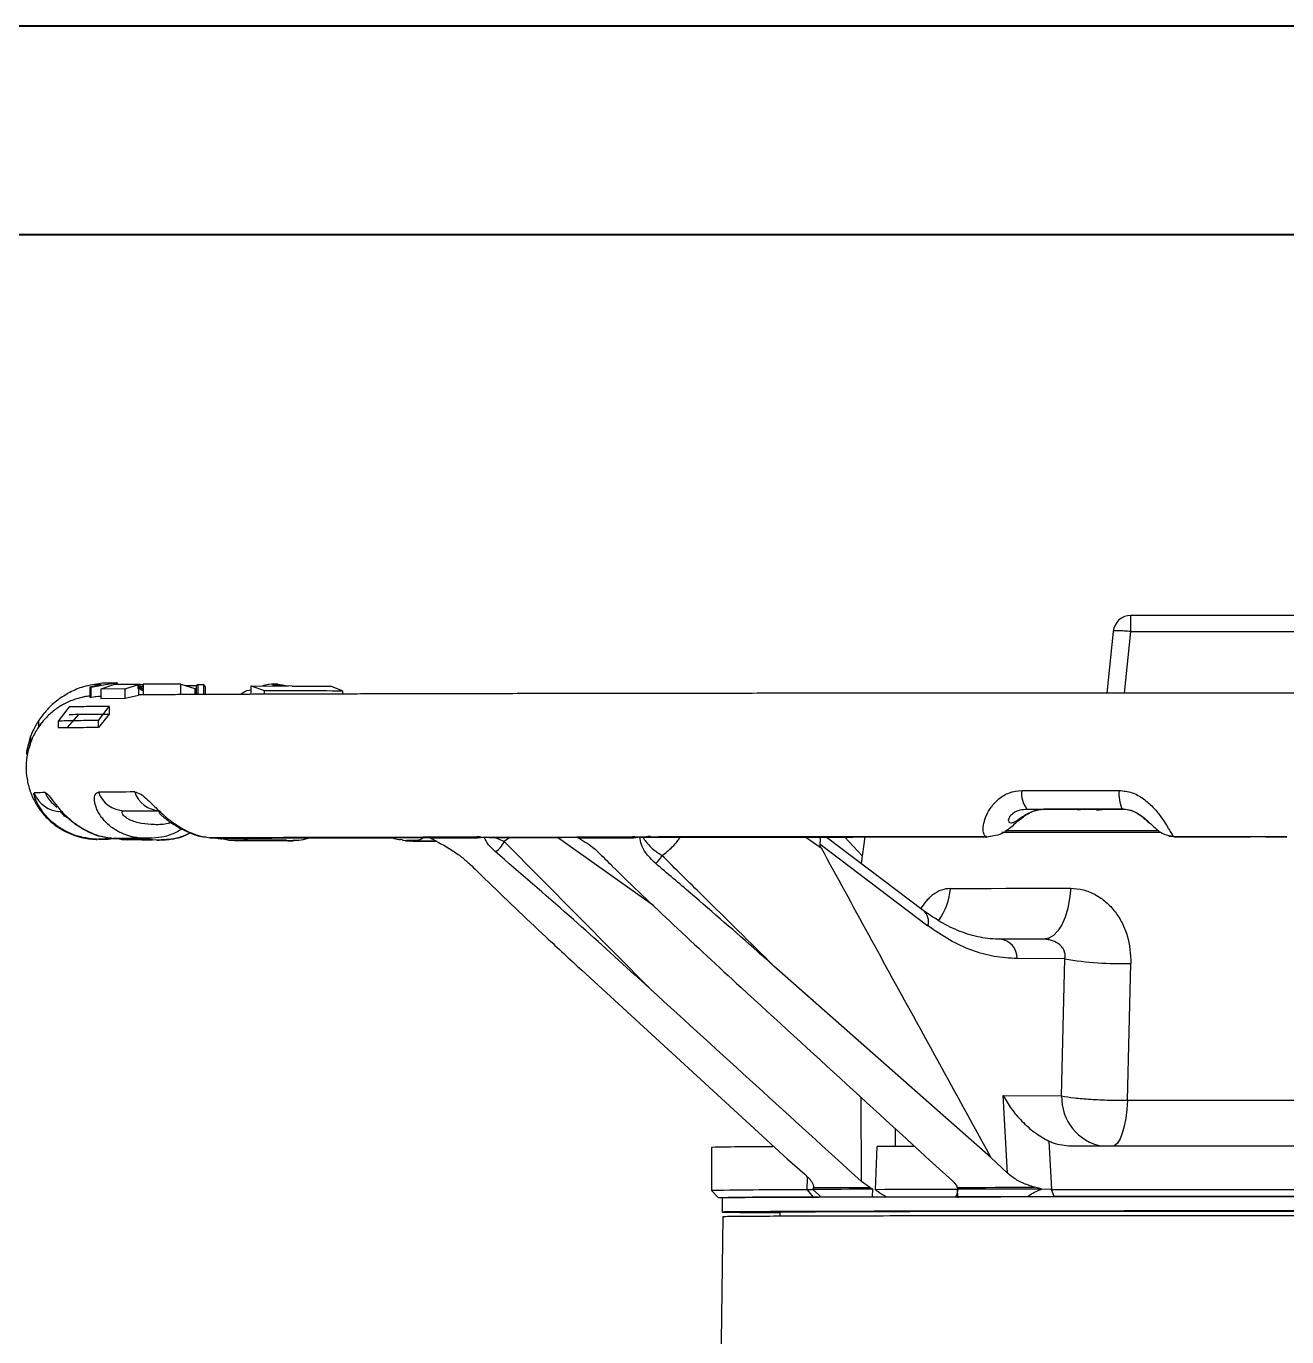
# Model space of a CAD drawing. Header units: millimetres. Extents: x 1852 to 4288, y 681 to 2404.
# Drawn here: x 3582.6 to 3758, y 2221.8 to 2404.1 of the extents above; entities that cross this region are included whole.
import ezdxf

# ---------------------------------------------------------------- set-up
doc = ezdxf.new("R2010")
doc.units = ezdxf.units.MM
doc.layers.add('AM_BOR', color=7, linetype='Continuous', lineweight=50)
doc.layers.add('粗实线', color=7, linetype='Continuous', lineweight=40)

# ---------------------------------------------------------------- blocks, each defined once
blk = doc.blocks.new('rA3')
at = {"layer": '粗实线'}
for p, q in [((753.384, 421.26), (333.384, 421.26)), ((748.384, 416.26), (358.384, 416.26))]:
    blk.add_line(p, q, dxfattribs=at)

msp = doc.modelspace()

# ---------------------------------------------------------------- linework, layer by layer
at = {"color": 7, "linetype": 'Continuous', "lineweight": 25}
for p, q in [((3736.309, 2319.918), (3736.309, 2322.174)), ((3769.284, 2322.174), (3736.309, 2322.174)), ((3733.822, 2319.932), (3732.93, 2311.356)), ((3735.418, 2311.356), (3736.309, 2319.918)), ((3736.309, 2319.918), (3769.284, 2319.918)), ((3593.04, 2312.533), (3591.449, 2312.167)), ((3591.626, 2312.17), (3591.449, 2312.167)), ((3591.449, 2312.167), (3591.449, 2310.762)), ((3591.626, 2312.17), (3594.129, 2312.664)), ((3591.626, 2310.764), (3591.626, 2312.17)), ((3593.23, 2312.73), (3591.838, 2312.506)), ((3593.04, 2312.533), (3591.838, 2312.506)), ((3594.863, 2312.541), (3593.001, 2311.926)), ((3594.391, 2312.755), (3593.23, 2312.73)), ((3594.129, 2312.664), (3595.316, 2312.807)), ((3594.414, 2312.757), (3594.391, 2312.755)), ((3595.14, 2312.804), (3594.414, 2312.757)), ((3598.201, 2312.574), (3594.863, 2312.541)), ((3595.316, 2312.807), (3595.14, 2312.804)), ((3596.356, 2311.962), (3598.201, 2312.574)), ((3598.888, 2312.137), (3598.162, 2312.325)), ((3598.201, 2312.574), (3598.201, 2311.039)), ((3598.744, 2312.525), (3598.221, 2312.569)), ((3598.241, 2312.603), (3598.405, 2312.585)), ((3598.888, 2312.579), (3598.888, 2311.112)), ((3604.128, 2312.616), (3606.06, 2311.982)), ((3604.128, 2311.144), (3604.128, 2312.616)), ((3604.79, 2312.398), (3606.238, 2312.393)), ((3606.521, 2312.559), (3606.238, 2312.393)), ((3606.238, 2312.393), (3606.238, 2311.322)), ((3606.521, 2312.559), (3607.247, 2312.556)), ((3606.521, 2311.156), (3606.521, 2312.559)), ((3607.547, 2312.23), (3607.247, 2312.556)), ((3607.247, 2312.556), (3607.247, 2311.159)), ((3607.547, 2311.161), (3607.547, 2312.23)), ((3613.917, 2312.363), (3615.71, 2311.74)), ((3613.917, 2312.363), (3619.053, 2312.34)), ((3613.917, 2311.187), (3613.917, 2312.363)), ((3619.593, 2312.338), (3616.867, 2312.459)), ((3617.625, 2312.583), (3617.088, 2312.585)), ((3619.593, 2312.338), (3624.922, 2312.317)), ((3626.584, 2311.687), (3624.922, 2312.317)), ((3591.626, 2310.764), (3591.449, 2310.762)), ((3593.001, 2310.926), (3591.626, 2310.764)), ((3592.867, 2310.863), (3592.189, 2310.855)), ((3596.356, 2311.962), (3593.001, 2311.926)), ((3593.001, 2311.926), (3593.001, 2310.582)), ((3596.356, 2310.61), (3593.001, 2310.582)), ((3596.356, 2310.61), (3596.356, 2311.962)), ((3598.201, 2311.039), (3596.356, 2310.61)), ((3598.888, 2311.727), (3598.523, 2311.866)), ((3606.06, 2311.982), (3606.06, 2311.154)), ((3606.06, 2311.418), (3606.449, 2311.209)), ((3606.449, 2311.209), (3606.06, 2311.202)), ((3615.71, 2311.74), (3615.71, 2311.194)), ((3626.584, 2311.687), (3626.584, 2311.227)), ((3588.569, 2309.436), (3587.022, 2307.461)), ((3588.311, 2306.541), (3589.967, 2308.41)), ((3592.638, 2307.561), (3594.136, 2309.516)), ((3594.136, 2308.443), (3592.638, 2306.562)), ((3594.136, 2309.516), (3594.136, 2308.443)), ((3584.357, 2306.664), (3584.357, 2307.57)), ((3587.022, 2307.461), (3587.022, 2306.516)), ((3592.638, 2306.562), (3592.638, 2307.561)), ((3583.21, 2305.376), (3582.615, 2303.229)), ((3583.222, 2305.398), (3583.21, 2305.376)), ((3583.21, 2304.482), (3583.21, 2305.376)), ((3583.222, 2304.506), (3583.222, 2305.398)), ((3582.615, 2303.229), (3582.615, 2302.878)), ((3583.21, 2304.482), (3582.993, 2303.701)), ((3583.222, 2304.506), (3583.21, 2304.482)), ((3582.765, 2302.878), (3582.615, 2302.878)), ((3596.203, 2294.997), (3601.113, 2295.024)), ((3596.203, 2294.997), (3601.233, 2294.994)), ((3721.814, 2295.229), (3735.06, 2295.233)), ((3721.814, 2295.229), (3724.193, 2295.205)), ((3729.258, 2295.051), (3728.019, 2295.202)), ((3731.531, 2295.052), (3732.771, 2295.203)), ((3591.616, 2291.066), (3591.529, 2291.07)), ((3591.536, 2291.078), (3591.571, 2291.087)), ((3591.551, 2291.082), (3591.608, 2291.05)), ((3591.571, 2291.087), (3591.617, 2291.113)), ((3591.661, 2291.078), (3591.617, 2291.113)), ((3591.661, 2291.078), (3591.617, 2291.066)), ((3591.928, 2291.045), (3591.901, 2291.077)), ((3592.608, 2291.07), (3594.521, 2291.14)), ((3593.849, 2291.159), (3594.33, 2291.264)), ((3595.746, 2290.998), (3595.045, 2291.142)), ((3595.834, 2290.989), (3595.67, 2291.023)), ((3595.746, 2290.998), (3595.67, 2291.023)), ((3595.791, 2290.998), (3595.746, 2290.998)), ((3596.363, 2291.009), (3595.834, 2290.989)), ((3596.359, 2290.99), (3596.738, 2290.938)), ((3598.507, 2291.091), (3596.363, 2291.009)), ((3598.413, 2291.173), (3598.59, 2291.202)), ((3600.097, 2291.23), (3598.507, 2291.163)), ((3598.508, 2291.163), (3598.59, 2291.202)), ((3599.487, 2291.116), (3599.839, 2291.181)), ((3600.184, 2290.956), (3601.386, 2291.004)), ((3600.785, 2290.908), (3601.081, 2290.906)), ((3607.936, 2291.252), (3608.132, 2291.223)), ((3608.234, 2291.212), (3608.152, 2291.223)), ((3608.233, 2291.212), (3608.452, 2291.223)), ((3610.407, 2290.966), (3609.831, 2291.092)), ((3610.247, 2291.036), (3610.584, 2290.99)), ((3610.742, 2290.902), (3610.456, 2290.939)), ((3610.655, 2290.912), (3610.456, 2290.939)), ((3610.584, 2290.99), (3610.642, 2290.983)), ((3610.642, 2290.983), (3611.592, 2290.854)), ((3618.873, 2290.871), (3619.672, 2290.912)), ((3619.616, 2290.826), (3620.428, 2290.95)), ((3619.672, 2290.912), (3619.856, 2290.921)), ((3621.513, 2291.115), (3622.166, 2291.215)), ((3635.052, 2290.889), (3634.659, 2290.988)), ((3635.356, 2290.824), (3634.944, 2290.866)), ((3635.047, 2290.856), (3634.944, 2290.866)), ((3635.518, 2290.834), (3635.356, 2290.824)), ((3635.356, 2290.824), (3639.527, 2290.814)), ((3635.935, 2290.833), (3635.518, 2290.834)), ((3635.641, 2290.842), (3636.043, 2290.781)), ((3638.923, 2291.346), (3645.386, 2291.359)), ((3638.923, 2291.346), (3639.179, 2291.209)), ((3639.179, 2291.209), (3645.421, 2291.216)), ((3645.675, 2291.358), (3645.272, 2291.357)), ((3645.386, 2291.359), (3645.421, 2291.216)), ((3645.421, 2291.216), (3646.164, 2291.319)), ((3649.104, 2290.697), (3647.638, 2291.31)), ((3649.886, 2291.279), (3649.104, 2290.697)), ((3669.496, 2270.136), (3649.104, 2290.697)), ((3669.915, 2281.757), (3656.529, 2291.29)), ((3659.193, 2291.325), (3659.276, 2291.319)), ((3659.562, 2291.383), (3666.947, 2291.394)), ((3659.562, 2291.383), (3659.844, 2291.227)), ((3659.844, 2291.227), (3666.94, 2291.231)), ((3666.947, 2291.394), (3666.94, 2291.231)), ((3667.964, 2291.336), (3668.36, 2291.311)), ((3668.874, 2291.416), (3669.392, 2291.521)), ((3691.047, 2291.332), (3693.184, 2289.848)), ((3693.046, 2290.318), (3708.057, 2278.988)), ((3707.401, 2281.133), (3693.886, 2291.334)), ((3698.914, 2288.711), (3696.494, 2291.337)), ((3699.283, 2291.339), (3698.765, 2287.652)), ((3716.143, 2291.382), (3716.823, 2291.436)), ((3716.179, 2291.369), (3716.823, 2291.436)), ((3716.252, 2291.391), (3716.179, 2291.369)), ((3741.582, 2291.444), (3741.952, 2291.413)), ((3742.3, 2291.373), (3741.582, 2291.444)), ((3741.893, 2291.501), (3742.037, 2291.458)), ((3724.2, 2277.116), (3718.086, 2277.135)), ((3724.804, 2277.097), (3724.798, 2277.063)), ((3724.826, 2277.232), (3724.81, 2277.133)), ((3727.098, 2274.401), (3720.453, 2274.422)), ((3726.661, 2255.328), (3727.098, 2274.401)), ((3735.827, 2254.731), (3736.306, 2273.745)), ((3659.888, 2272.798), (3688.467, 2246.541)), ((3716.82, 2246.754), (3686.639, 2273.373)), ((3698.811, 2243.423), (3698.78, 2255.084)), ((3718.528, 2255.353), (3726.661, 2255.328)), ((3719.149, 2244.565), (3718.528, 2255.353)), ((3703.556, 2248.272), (3703.547, 2250.724)), ((3700.747, 2242.27), (3700.985, 2248.27)), ((3724.887, 2249.014), (3725.25, 2242.304)), ((3677.931, 2248.155), (3677.931, 2242.155)), ((3688.467, 2246.541), (3690.91, 2244.431)), ((3719.149, 2244.565), (3716.82, 2246.754)), ((3691.248, 2242.246), (3691.306, 2243.988)), ((3699.987, 2242.571), (3698.811, 2243.423)), ((3677.931, 2242.155), (3678.931, 2241.155)), ((3679.431, 2241.155), (3679.431, 2239.155)), ((3691.248, 2242.246), (3692.071, 2241.245)), ((3692.028, 2242.353), (3692.025, 2242.274)), ((3692.14, 2242.552), (3692.028, 2242.353)), ((3692.071, 2241.245), (3692.926, 2241.249)), ((3693.089, 2241.252), (3693.127, 2241.253)), ((3699.987, 2242.571), (3700.35, 2242.374)), ((3700.35, 2242.374), (3700.312, 2241.27)), ((3712.131, 2242.591), (3712.186, 2242.393)), ((3712.231, 2241.29), (3712.186, 2242.393)), ((3712.247, 2241.138), (3712.241, 2241.277)), ((3723.833, 2242.406), (3722.902, 2242.603)), ((3723.838, 2242.321), (3723.833, 2242.406)), ((3725.25, 2242.304), (3723.838, 2242.321)), ((3725.619, 2241.302), (3725.25, 2242.304)), ((3687.431, 2239.167), (3687.431, 2238.566)), ((3679.531, 2238.496), (3679.009, 2198.66))]:
    msp.add_line(p, q, dxfattribs=at)
at = {"color": 7, "linetype": 'Continuous', "lineweight": 25, "flags": 128}
for points in [[(3721.113, 2297.813), (3722.796, 2297.813), (3724.483, 2297.814), (3726.172, 2297.815), (3727.865, 2297.815), (3729.559, 2297.816), (3731.256, 2297.816), (3732.956, 2297.817), (3734.657, 2297.817)], [(3732.771, 2295.203), (3732.176, 2295.203), (3731.581, 2295.203), (3730.987, 2295.203), (3730.393, 2295.203), (3729.799, 2295.203), (3729.205, 2295.202), (3728.612, 2295.202), (3728.019, 2295.202)], [(3740.482, 2291.975), (3739.663, 2291.975), (3735.476, 2291.972), (3731.406, 2291.969), (3727.479, 2291.965), (3723.721, 2291.96), (3720.157, 2291.955), (3718.329, 2291.952)], [(3711.196, 2284.182), (3712.983, 2284.186), (3714.867, 2284.19), (3716.842, 2284.194), (3718.906, 2284.198), (3721.051, 2284.201), (3723.274, 2284.205), (3725.568, 2284.208), (3727.929, 2284.21)], [(3727.929, 2284.21), (3727.775, 2282.774), (3727.508, 2281.42), (3727.134, 2280.193), (3726.666, 2279.131), (3726.119, 2278.269), (3725.511, 2277.633), (3724.86, 2277.245), (3724.188, 2277.116)], [(3735.827, 2254.731), (3735.738, 2253.427), (3735.584, 2252.198), (3735.368, 2251.084), (3735.098, 2250.12), (3734.782, 2249.337), (3734.431, 2248.76), (3734.055, 2248.407), (3733.829, 2248.31)], [(3735.827, 2254.731), (3740.314, 2254.734), (3744.879, 2254.735), (3749.494, 2254.736), (3754.13, 2254.736), (3758.759, 2254.736), (3763.352, 2254.734), (3767.88, 2254.732), (3772.315, 2254.729), (3776.63, 2254.726), (3780.797, 2254.721), (3784.791, 2254.716), (3788.587, 2254.71), (3792.161, 2254.704), (3795.491, 2254.697), (3798.557, 2254.69), (3801.338, 2254.682), (3803.819, 2254.673)], [(3706.129, 2248.28), (3704.893, 2248.278), (3703.563, 2248.275), (3702.26, 2248.273), (3700.985, 2248.27)], [(3819.431, 2248.228), (3816.785, 2248.238), (3813.812, 2248.248), (3810.529, 2248.257), (3806.951, 2248.265), (3803.098, 2248.273), (3798.988, 2248.281), (3794.643, 2248.288), (3790.085, 2248.294), (3785.337, 2248.299), (3780.424, 2248.304), (3775.371, 2248.307), (3770.203, 2248.31), (3764.946, 2248.313), (3759.629, 2248.314), (3754.277, 2248.315), (3748.918, 2248.315), (3743.58, 2248.314), (3738.289, 2248.312), (3733.073, 2248.309), (3727.959, 2248.306)], [(3679.431, 2241.137), (3679.398, 2241.137), (3678.992, 2241.148), (3678.967, 2241.16), (3679.322, 2241.171), (3680.056, 2241.182), (3681.166, 2241.193), (3682.644, 2241.204), (3684.484, 2241.215), (3686.676, 2241.225), (3689.21, 2241.235), (3692.071, 2241.245)], [(3692.028, 2242.353), (3692.979, 2242.356), (3693.956, 2242.359), (3694.96, 2242.361), (3695.988, 2242.364), (3697.042, 2242.366), (3698.121, 2242.369), (3699.223, 2242.371), (3700.35, 2242.374)], [(3692.14, 2242.552), (3693.042, 2242.554), (3693.968, 2242.557), (3694.917, 2242.559), (3695.888, 2242.562), (3696.881, 2242.564), (3697.895, 2242.566), (3698.931, 2242.568), (3699.987, 2242.571)], [(3693.127, 2241.253), (3693.961, 2241.255), (3694.814, 2241.257), (3695.686, 2241.26), (3696.576, 2241.262), (3697.484, 2241.264), (3698.409, 2241.266), (3699.352, 2241.268), (3700.312, 2241.27)], [(3712.195, 2242.289), (3710.67, 2242.287), (3709.17, 2242.285), (3707.696, 2242.283), (3706.249, 2242.28), (3704.829, 2242.278), (3703.439, 2242.275), (3702.078, 2242.273), (3700.747, 2242.27)], [(3702.199, 2241.27), (3703.335, 2241.272), (3704.493, 2241.274), (3705.672, 2241.277), (3706.871, 2241.279), (3708.09, 2241.281), (3709.33, 2241.283), (3710.588, 2241.284), (3711.864, 2241.286)], [(3760.53, 2241.311), (3755.468, 2241.312), (3750.394, 2241.312), (3745.332, 2241.311), (3740.307, 2241.309), (3735.341, 2241.307), (3730.46, 2241.304), (3725.685, 2241.301), (3721.041, 2241.296), (3716.548, 2241.291), (3712.229, 2241.286), (3711.977, 2241.285)], [(3712.131, 2242.591), (3713.425, 2242.593), (3714.736, 2242.594), (3716.061, 2242.596), (3717.402, 2242.598), (3718.757, 2242.599), (3720.126, 2242.601), (3721.508, 2242.602), (3722.902, 2242.603)], [(3712.186, 2242.393), (3713.582, 2242.395), (3714.996, 2242.397), (3716.428, 2242.399), (3717.877, 2242.4), (3719.343, 2242.402), (3720.825, 2242.404), (3722.322, 2242.405), (3723.833, 2242.406)], [(3712.231, 2241.29), (3713.397, 2241.292), (3714.576, 2241.293), (3715.768, 2241.295), (3716.973, 2241.296), (3718.189, 2241.297), (3719.417, 2241.299), (3720.655, 2241.3), (3721.905, 2241.301)], [(3725.25, 2242.304), (3730.308, 2242.308), (3735.482, 2242.311), (3740.745, 2242.313), (3746.07, 2242.314), (3751.431, 2242.315), (3756.799, 2242.315), (3762.148, 2242.314), (3767.449, 2242.312)], [(3725.619, 2241.302), (3730.609, 2241.305), (3735.714, 2241.308), (3740.906, 2241.311), (3746.161, 2241.312), (3751.449, 2241.313), (3756.746, 2241.312), (3762.023, 2241.311), (3767.253, 2241.31)], [(3760.53, 2239.311), (3755.468, 2239.312), (3750.394, 2239.312), (3745.332, 2239.311), (3740.307, 2239.309), (3735.341, 2239.307), (3730.46, 2239.304), (3725.685, 2239.301), (3721.041, 2239.296), (3716.548, 2239.291), (3712.229, 2239.286), (3708.103, 2239.279), (3704.191, 2239.272), (3700.512, 2239.265), (3697.082, 2239.257), (3693.919, 2239.249), (3691.037, 2239.24), (3688.449, 2239.23), (3686.169, 2239.221), (3684.207, 2239.211), (3682.573, 2239.2), (3681.274, 2239.19), (3680.316, 2239.179), (3679.705, 2239.168), (3679.442, 2239.158), (3679.53, 2239.147), (3679.967, 2239.136), (3680.752, 2239.125), (3681.881, 2239.115), (3683.349, 2239.104), (3685.148, 2239.094), (3687.27, 2239.084), (3687.431, 2239.084)], [(3687.431, 2239.143), (3687.225, 2239.15), (3687.225, 2239.16), (3687.575, 2239.17), (3688.275, 2239.18), (3689.319, 2239.19), (3690.703, 2239.2), (3692.418, 2239.21), (3694.457, 2239.219), (3696.807, 2239.228), (3699.457, 2239.237), (3702.392, 2239.245), (3705.597, 2239.252), (3709.055, 2239.259), (3712.746, 2239.266), (3716.652, 2239.272), (3720.752, 2239.277), (3725.023, 2239.282), (3729.443, 2239.286), (3733.988, 2239.289), (3738.635, 2239.292), (3743.358, 2239.294), (3748.132, 2239.295), (3752.931, 2239.295), (3757.73, 2239.295), (3762.504, 2239.294)]]:
    msp.add_lwpolyline(points, dxfattribs=at)
at = {"color": 7, "linetype": 'Continuous', "lineweight": 25}
for centre, radius, start, end in [((3736.309, 2319.674), 2.5, 89.99963, 174.0622), ((3586.578, 2185.059), 112.461, 90.67829, 91.46899), ((3587.427, 2298.897), 3.99, 200.7466, 269.94723), ((3588.981, 2298.912), 3.987, 200.53714, 238.92466), ((3616.324, -1602.778), 3900.426, 90.273673, 90.347423), ((3596.269, 2298.793), 3.796, 198.69099, 269.01094), ((3601.214, 2298.714), 3.692, 197.51104, 268.43264), ((3724.639, 2297.382), 3.552, 173.03617, 217.31461), ((3740.097, 2297.341), 5.461, 174.99942, 202.70803), ((3608.266, 3698.019), 1407.053, 269.518479, 269.594895), ((3646.366, 2291.897), 2.99, 299.82941, 336.32535), ((3668.306, 2289.978), 2.995, 308.67298, 336.20635), ((3701.839, 2285.054), 9.398, 325.32743, 354.67802), ((3706.093, 2279.561), 2.046, 343.7516, 50.24879), ((3717.822, 2274.514), 2.633, 357.9869, 84.42865), ((3734.808, 2317.651), 43.932, 259.89257, 271.95432), ((3733.585, 2255.125), 6.927, 178.32202, 259.40651), ((3685.005, 1926.222), 322.01, 89.73693, 91.25872), ((3689.726, 1491.622), 750.625, 89.883813, 90.900378), ((3691.116, 1508.871), 732.377, 89.853938, 90.914175)]:
    msp.add_arc(centre, radius, start, end, dxfattribs=at)
msp.add_open_spline([(3736.309, 2319.918), (3735.985, 2319.948), (3735.337, 2320.007), (3734.519, 2320.036), (3733.942, 2320.015), (3733.862, 2319.96), (3733.822, 2319.932)], degree=3, dxfattribs=at)
for points, knots in [([(3591.835, 2312.507), (3591.404, 2312.424), (3590.305, 2312.215), (3588.664, 2311.503), (3586.958, 2310.431), (3585.49, 2309.121), (3584.723, 2308.071), (3584.357, 2307.57)], [0, 0, 0, 0, 0.1436466, 0.3657796, 0.5794741, 0.7996194, 1, 1, 1, 1]), ([(3598.072, 2312.389), (3598.227, 2312.374), (3598.549, 2312.343), (3598.772, 2312.233), (3598.888, 2312.176)], [0, 0, 0, 0, 0.4794776, 1, 1, 1, 1]), ([(3598.072, 2312.198), (3598.164, 2312.18), (3598.48, 2312.119), (3598.718, 2312.017), (3598.888, 2311.945)], [0, 0, 0, 0, 0.2892723, 1, 1, 1, 1]), ([(3598.072, 2312.04), (3598.145, 2312.02), (3598.43, 2311.943), (3598.692, 2311.801), (3598.888, 2311.694)], [0, 0, 0, 0, 0.2547132, 1, 1, 1, 1]), ([(3598.888, 2312.448), (3598.886, 2312.448), (3598.667, 2312.514), (3598.433, 2312.494), (3598.201, 2312.475)], [0, 0, 0, 0, 0.0059339, 1, 1, 1, 1]), ([(3598.213, 2312.596), (3598.366, 2312.6), (3598.553, 2312.605), (3598.732, 2312.554), (3598.763, 2312.545)], [0, 0, 0, 0, 0.8253899, 1, 1, 1, 1]), ([(3604.128, 2312.616), (3603.083, 2312.61), (3600.989, 2312.598), (3599.589, 2312.585), (3598.888, 2312.579)], [0, 0, 0, 0, 0.4988559, 1, 1, 1, 1]), ([(3615.476, 2312.356), (3615.631, 2312.413), (3616.781, 2312.831), (3617.999, 2312.568), (3619.053, 2312.34)], [0, 0, 0, 0, 0.1344178, 1, 1, 1, 1]), ([(3591.449, 2310.953), (3591.396, 2310.947), (3591.258, 2310.932), (3590.88, 2310.876), (3590.312, 2310.763), (3589.591, 2310.57), (3588.678, 2310.243), (3587.552, 2309.696), (3586.295, 2308.848), (3585.067, 2307.686), (3584.016, 2306.27), (3583.223, 2304.675), (3582.723, 2302.961), (3582.534, 2301.185), (3582.663, 2299.403), (3583.106, 2297.672), (3583.847, 2296.046), (3584.865, 2294.578), (3586.125, 2293.315), (3587.49, 2292.362), (3588.749, 2291.755), (3589.745, 2291.414), (3590.505, 2291.226), (3591.078, 2291.125), (3591.401, 2291.082), (3591.505, 2291.072), (3591.529, 2291.07)], [0, 0, 0, 0, 0.0148867, 0.0392673, 0.0620584, 0.0873333, 0.1182037, 0.1585511, 0.2087423, 0.2639748, 0.320539, 0.3773811, 0.4342854, 0.491206, 0.5481328, 0.6050646, 0.6620035, 0.7189518, 0.7759064, 0.832816, 0.878701, 0.9113007, 0.9380514, 0.963413, 0.9915051, 1, 1, 1, 1]), ([(3598.888, 2311.652), (3598.725, 2311.747), (3598.506, 2311.876), (3598.264, 2311.944), (3598.201, 2311.961)], [0, 0, 0, 0, 0.7422142, 1, 1, 1, 1]), ([(3752.931, 2311.358), (3750.533, 2311.358), (3747.152, 2311.358), (3742.149, 2311.358), (3737.857, 2311.357), (3732.753, 2311.356), (3727.411, 2311.354), (3721.845, 2311.352), (3716.143, 2311.349), (3710.358, 2311.346), (3704.533, 2311.343), (3698.703, 2311.339), (3692.896, 2311.334), (3687.137, 2311.329), (3681.445, 2311.323), (3675.841, 2311.317), (3670.341, 2311.31), (3664.959, 2311.303), (3659.71, 2311.295), (3654.606, 2311.287), (3649.658, 2311.278), (3644.878, 2311.27), (3640.276, 2311.26), (3635.859, 2311.251), (3631.637, 2311.241), (3627.617, 2311.23), (3623.806, 2311.22), (3620.208, 2311.209), (3616.83, 2311.198), (3613.675, 2311.186), (3610.747, 2311.175), (3608.048, 2311.163), (3605.579, 2311.152), (3603.34, 2311.14), (3601.335, 2311.128), (3599.61, 2311.117), (3598.647, 2311.11), (3598.201, 2311.107)], [0, 0, 0, 0, 0.0344071, 0.0485109, 0.0718894, 0.0961605, 0.1221805, 0.149305, 0.1772714, 0.2058697, 0.2349502, 0.2644009, 0.2941371, 0.3240924, 0.3542143, 0.3844599, 0.4147936, 0.445185, 0.4756078, 0.5060385, 0.5364555, 0.5668389, 0.5971695, 0.6274283, 0.6575964, 0.6876542, 0.7175815, 0.7473561, 0.7769545, 0.8063502, 0.8355137, 0.8644114, 0.8930048, 0.921249, 0.9490912, 0.9764687, 1, 1, 1, 1]), ([(3612.447, 2311.181), (3612.55, 2311.274), (3612.972, 2311.655), (3613.51, 2311.756), (3613.917, 2311.832)], [0, 0, 0, 0, 0.2430477, 1, 1, 1, 1]), ([(3615.71, 2311.74), (3617.367, 2311.731), (3620.689, 2311.714), (3624.616, 2311.696), (3626.584, 2311.687)], [0, 0, 0, 0, 0.498853, 1, 1, 1, 1]), ([(3914.405, 2291.077), (3914.46, 2291.083), (3914.601, 2291.098), (3914.983, 2291.155), (3915.55, 2291.268), (3916.272, 2291.461), (3917.185, 2291.788), (3918.31, 2292.335), (3919.568, 2293.183), (3920.796, 2294.345), (3921.847, 2295.761), (3922.64, 2297.356), (3923.14, 2299.07), (3923.328, 2300.846), (3923.199, 2302.628), (3922.757, 2304.359), (3922.015, 2305.985), (3920.998, 2307.453), (3919.738, 2308.716), (3918.373, 2309.669), (3917.114, 2310.276), (3916.117, 2310.617), (3915.359, 2310.804), (3914.778, 2310.908), (3914.333, 2310.964), (3913.966, 2310.998), (3913.552, 2311.023), (3913.162, 2311.036), (3912.573, 2311.05), (3911.788, 2311.063), (3910.855, 2311.075), (3909.669, 2311.088), (3908.285, 2311.1), (3906.622, 2311.113), (3904.688, 2311.126), (3902.485, 2311.139), (3900.019, 2311.152), (3897.293, 2311.164), (3894.313, 2311.177), (3891.084, 2311.189), (3887.612, 2311.201), (3883.904, 2311.213), (3879.965, 2311.224), (3875.804, 2311.235), (3871.427, 2311.246), (3866.843, 2311.256), (3862.059, 2311.266), (3857.086, 2311.276), (3851.931, 2311.285), (3846.604, 2311.293), (3841.116, 2311.301), (3835.477, 2311.309), (3829.698, 2311.316), (3823.79, 2311.323), (3817.767, 2311.329), (3811.642, 2311.334), (3805.43, 2311.339), (3799.15, 2311.344), (3792.825, 2311.347), (3786.492, 2311.351), (3780.216, 2311.353), (3774.165, 2311.355), (3768.719, 2311.357), (3763.943, 2311.357), (3758.814, 2311.358), (3755.179, 2311.358), (3752.931, 2311.358)], [0, 0, 0, 0, 0.0017465, 0.0044658, 0.0070078, 0.0098268, 0.0132699, 0.01777, 0.0233681, 0.0295284, 0.0358372, 0.0421771, 0.0485239, 0.0548725, 0.0612218, 0.0675716, 0.0739223, 0.080274, 0.0866264, 0.0929737, 0.0980915, 0.1017275, 0.1047111, 0.1075398, 0.110673, 0.1150505, 0.1222946, 0.1411051, 0.1636746, 0.1818588, 0.204115, 0.2240384, 0.2453355, 0.2673737, 0.2899055, 0.3127692, 0.3358643, 0.359126, 0.3825109, 0.405989, 0.4295389, 0.4531449, 0.4767954, 0.5004811, 0.5241948, 0.5479305, 0.5716831, 0.5954484, 0.619222, 0.6430003, 0.666779, 0.690554, 0.7143201, 0.7380713, 0.7617997, 0.7854945, 0.8091398, 0.8327115, 0.8561692, 0.8794397, 0.9023738, 0.9246109, 0.9449865, 0.9610624, 0.975932, 1, 1, 1, 1]), ([(3594.136, 2309.516), (3593.018, 2309.502), (3590.798, 2309.474), (3589.309, 2309.449), (3588.569, 2309.436)], [0, 0, 0, 0, 0.5034187, 1, 1, 1, 1]), ([(3588.569, 2308.397), (3589.314, 2308.405), (3590.804, 2308.42), (3593.025, 2308.435), (3594.136, 2308.443)], [0, 0, 0, 0, 0.4999998, 1, 1, 1, 1]), ([(3584.357, 2307.57), (3584.211, 2307.34), (3583.924, 2306.886), (3583.585, 2306.231), (3583.369, 2305.752), (3583.269, 2305.511), (3583.231, 2305.418), (3583.225, 2305.405), (3583.222, 2305.398)], [0, 0, 0, 0, 0.2914797, 0.5750699, 0.8079281, 0.8967748, 0.9490808, 1, 1, 1, 1]), ([(3584.93, 2307.415), (3584.927, 2307.413), (3584.687, 2307.21), (3584.521, 2306.935), (3584.357, 2306.664)], [0, 0, 0, 0, 0.01355435, 1, 1, 1, 1]), ([(3592.638, 2307.561), (3591.51, 2307.543), (3589.27, 2307.508), (3587.768, 2307.477), (3587.022, 2307.461)], [0, 0, 0, 0, 0.5039201, 1, 1, 1, 1]), ([(3592.638, 2306.562), (3591.518, 2306.555), (3589.277, 2306.539), (3587.774, 2306.524), (3587.022, 2306.516)], [0, 0, 0, 0, 0.5000002, 1, 1, 1, 1]), ([(3591.571, 2291.087), (3590.969, 2291.187), (3589.799, 2291.38), (3588.145, 2292.063), (3586.927, 2292.825), (3586.078, 2293.533), (3585.517, 2294.086), (3585.024, 2294.661), (3584.595, 2295.256), (3584.25, 2295.828), (3583.896, 2296.535), (3583.639, 2297.288), (3583.676, 2297.419), (3583.695, 2297.484)], [0, 0, 0, 0, 0.1284973, 0.2497639, 0.3799902, 0.4410033, 0.4995684, 0.5633982, 0.624473, 0.6884765, 0.7497189, 0.8750081, 1, 1, 1, 1]), ([(3585.247, 2297.513), (3585.363, 2297.45), (3585.595, 2297.325), (3586.248, 2296.431), (3586.979, 2295.499), (3587.69, 2294.712), (3588.462, 2293.948), (3589.353, 2293.217), (3590.344, 2292.571), (3591.399, 2292.002), (3592.81, 2291.432), (3593.98, 2291.241), (3594.581, 2291.142)], [0, 0, 0, 0, 0.1245331, 0.2497204, 0.3746604, 0.4358129, 0.4997369, 0.6193085, 0.6831267, 0.7499061, 0.8713351, 1, 1, 1, 1]), ([(3598.413, 2291.173), (3597.846, 2291.272), (3596.744, 2291.463), (3595.232, 2292.144), (3594.159, 2292.906), (3593.451, 2293.616), (3593.004, 2294.17), (3592.641, 2294.745), (3592.359, 2295.342), (3592.177, 2295.915), (3592.065, 2296.624), (3592.153, 2297.381), (3592.5, 2297.511), (3592.673, 2297.576)], [0, 0, 0, 0, 0.12847248, 0.24975174, 0.3799936, 0.44100837, 0.49957067, 0.56339972, 0.6244689, 0.68847721, 0.74971847, 0.87501061, 1, 1, 1, 1]), ([(3597.693, 2297.604), (3597.958, 2297.541), (3598.488, 2297.415), (3599.5, 2296.515), (3600.444, 2295.579), (3601.275, 2294.789), (3602.134, 2294.023), (3603.071, 2293.29), (3604.071, 2292.644), (3605.113, 2292.076), (3606.475, 2291.508), (3607.569, 2291.32), (3608.132, 2291.223)], [0, 0, 0, 0, 0.1245352, 0.2497123, 0.3746683, 0.4358121, 0.4997348, 0.6193036, 0.6831306, 0.7499247, 0.8713728, 1, 1, 1, 1]), ([(3716.143, 2291.382), (3716.037, 2291.466), (3715.831, 2291.629), (3715.713, 2292.289), (3715.781, 2293.046), (3715.973, 2293.76), (3716.185, 2294.32), (3716.475, 2294.904), (3716.988, 2295.71), (3717.869, 2296.674), (3719.327, 2297.611), (3720.518, 2297.746), (3721.113, 2297.813)], [0, 0, 0, 0, 0.12824094, 0.2497124, 0.38013368, 0.44117675, 0.49972094, 0.5635671, 0.62460086, 0.74964368, 0.87499954, 1, 1, 1, 1]), ([(3734.657, 2297.817), (3735.267, 2297.75), (3736.489, 2297.617), (3737.827, 2296.834), (3738.743, 2296.103), (3739.349, 2295.512), (3739.889, 2294.901), (3740.497, 2294.119), (3740.992, 2293.378), (3741.391, 2292.733), (3741.727, 2292.171), (3742.057, 2291.624), (3742.205, 2291.466), (3742.281, 2291.386)], [0, 0, 0, 0, 0.1245194, 0.2495841, 0.3108218, 0.3749069, 0.4359753, 0.4998788, 0.6193777, 0.6832429, 0.7501183, 0.8717113, 1, 1, 1, 1]), ([(3587.364, 2295.084), (3587.355, 2295.081), (3587.321, 2295.073), (3587.448, 2294.921), (3587.727, 2294.619), (3588.341, 2294.026), (3589.377, 2293.142), (3591.073, 2292.126), (3592.555, 2291.449), (3593.466, 2291.355), (3593.602, 2291.341)], [0, 0, 0, 0, 0.023323, 0.0856596, 0.1580207, 0.2430344, 0.4417407, 0.6789866, 0.9522608, 1, 1, 1, 1]), ([(3588.621, 2293.862), (3588.492, 2293.923), (3588.108, 2294.107), (3587.663, 2294.476), (3587.382, 2294.833), (3587.409, 2294.882), (3587.423, 2294.907)], [0, 0, 0, 0, 0.1407072, 0.4184993, 0.7090977, 1, 1, 1, 1]), ([(3602.775, 2293.331), (3602.635, 2293.291), (3601.867, 2293.068), (3600.451, 2293.022), (3598.615, 2293.157), (3597.185, 2293.589), (3596.321, 2294.121), (3595.943, 2294.564), (3595.909, 2294.924), (3596.105, 2294.973), (3596.203, 2294.997)], [0, 0, 0, 0, 0.0426739, 0.2343151, 0.4259587, 0.6169991, 0.7170695, 0.8085352, 0.9042176, 1, 1, 1, 1]), ([(3601.328, 2294.865), (3601.283, 2294.852), (3601.13, 2294.808), (3601.063, 2294.734), (3601.167, 2294.562), (3601.441, 2294.318), (3601.782, 2294.046), (3602.245, 2293.698), (3603.335, 2292.923), (3604.916, 2292.061), (3606.53, 2291.444), (3607.331, 2291.37), (3607.526, 2291.352)], [0, 0, 0, 0, 0.0349153, 0.1182998, 0.1932785, 0.2622653, 0.3240599, 0.3768786, 0.4681528, 0.7421421, 0.9372986, 1, 1, 1, 1]), ([(3716.663, 2291.436), (3717.192, 2291.517), (3718.332, 2291.692), (3719.429, 2292.559), (3720.341, 2293.356), (3721.12, 2294.029), (3721.97, 2294.588), (3722.691, 2294.934), (3723.461, 2295.167), (3723.967, 2295.192), (3724.228, 2295.205)], [0, 0, 0, 0, 0.1857217, 0.4006953, 0.525066, 0.6801172, 0.7583564, 0.8357456, 0.9152422, 1, 1, 1, 1]), ([(3724.193, 2295.205), (3723.866, 2295.182), (3723.215, 2295.135), (3722.285, 2294.781), (3721.512, 2294.339), (3720.744, 2293.805), (3720.124, 2293.382), (3719.619, 2293.231), (3719.293, 2293.393), (3719.24, 2293.822), (3719.545, 2294.355), (3720.059, 2294.798), (3720.85, 2295.157), (3721.492, 2295.205), (3721.814, 2295.229)], [0, 0, 0, 0, 0.0625989, 0.1249043, 0.1872263, 0.2496807, 0.3746119, 0.4998044, 0.6249986, 0.7497987, 0.8151711, 0.8749227, 0.9374287, 1, 1, 1, 1]), ([(3728.019, 2295.202), (3727.329, 2295.202), (3725.948, 2295.203), (3724.778, 2295.204), (3724.193, 2295.205)], [0, 0, 0, 0, 0.500015, 1, 1, 1, 1]), ([(3735.267, 2295.207), (3735.04, 2295.207), (3734.357, 2295.205), (3733.406, 2295.204), (3732.771, 2295.203)], [0, 0, 0, 0, 0.33151063, 1, 1, 1, 1]), ([(3735.06, 2295.233), (3735.388, 2295.209), (3736.045, 2295.162), (3736.947, 2294.803), (3737.652, 2294.36), (3738.284, 2293.831), (3738.696, 2293.405), (3738.832, 2293.342), (3738.894, 2293.314)], [0, 0, 0, 0, 0.1298177, 0.2599092, 0.3835834, 0.5188926, 0.7778114, 1, 1, 1, 1]), ([(3735.961, 2295.131), (3736.237, 2295.048), (3736.801, 2294.88), (3737.614, 2294.406), (3738.377, 2293.805), (3739.391, 2292.859), (3740.441, 2291.798), (3741.461, 2291.59), (3741.893, 2291.501)], [0, 0, 0, 0, 0.099024, 0.2022508, 0.3197532, 0.4562471, 0.7696172, 1, 1, 1, 1]), ([(3599.839, 2291.181), (3600.897, 2291.276), (3602.525, 2291.421), (3603.912, 2292.257), (3604.398, 2292.55)], [0, 0, 0, 0, 0.6493093, 1, 1, 1, 1]), ([(3718.854, 2292.224), (3719.477, 2292.225), (3721.798, 2292.23), (3726.401, 2292.236), (3732.561, 2292.242), (3737.221, 2292.246), (3739.826, 2292.247), (3740.181, 2292.247)], [0, 0, 0, 0, 0.1039033, 0.3876622, 0.671421, 0.9551799, 1, 1, 1, 1]), ([(3591.633, 2291.06), (3591.694, 2291.053), (3591.959, 2291.026), (3592.196, 2291.017), (3592.369, 2291.01), (3592.475, 2291.005)], [0, 0, 0, 0, 0.102874, 0.4498624, 1, 1, 1, 1]), ([(3594.477, 2291.203), (3594.454, 2291.195), (3593.562, 2290.904), (3592.599, 2290.992), (3591.661, 2291.078)], [0, 0, 0, 0, 0.0262577, 1, 1, 1, 1]), ([(3593.025, 2291.023), (3593.469, 2291.013), (3593.976, 2291.002), (3594.461, 2291.125), (3594.521, 2291.14)], [0, 0, 0, 0, 0.87522233, 1, 1, 1, 1]), ([(3594.357, 2291.178), (3594.337, 2291.174), (3594.118, 2291.129), (3593.828, 2291.098), (3593.492, 2291.059), (3593.4, 2291.054), (3593.346, 2291.051)], [0, 0, 0, 0, 0.02437842, 0.26552725, 0.57548966, 1, 1, 1, 1]), ([(3594.581, 2291.142), (3595.125, 2291.147), (3596.215, 2291.158), (3597.68, 2291.168), (3598.413, 2291.173)], [0, 0, 0, 0, 0.4993996, 1, 1, 1, 1]), ([(3598.507, 2291.163), (3597.776, 2291.158), (3596.312, 2291.148), (3595.222, 2291.137), (3594.676, 2291.132)], [0, 0, 0, 0, 0.4993996, 1, 1, 1, 1]), ([(3595.768, 2291.084), (3596.053, 2291.087), (3596.725, 2291.094), (3597.967, 2291.104), (3599.023, 2291.112), (3599.52, 2291.116)], [0, 0, 0, 0, 0.2805546, 0.6611713, 1, 1, 1, 1]), ([(3595.834, 2290.989), (3596.465, 2290.983), (3597.729, 2290.972), (3599.365, 2290.961), (3600.184, 2290.956)], [0, 0, 0, 0, 0.499399, 1, 1, 1, 1]), ([(3600.1, 2290.965), (3599.28, 2290.971), (3597.751, 2290.981), (3596.568, 2290.991), (3596.019, 2290.996)], [0, 0, 0, 0, 0.5361807, 1, 1, 1, 1]), ([(3601.054, 2290.906), (3601.665, 2290.939), (3602.86, 2291.003), (3604.331, 2291.401), (3605.139, 2291.788), (3605.415, 2291.921)], [0, 0, 0, 0, 0.4074999, 0.7971073, 1, 1, 1, 1]), ([(3601.386, 2291.004), (3601.85, 2291.006), (3603.178, 2291.014), (3604.588, 2291.421), (3605.379, 2291.918), (3605.394, 2291.928)], [0, 0, 0, 0, 0.3456559, 0.9874843, 1, 1, 1, 1]), ([(3608.132, 2291.223), (3609.662, 2291.229), (3612.728, 2291.241), (3617.682, 2291.256), (3622.676, 2291.27), (3627.659, 2291.283), (3632.957, 2291.295), (3636.759, 2291.302), (3638.661, 2291.306)], [0, 0, 0, 0, 0.1901055, 0.3809491, 0.5349186, 0.6888882, 0.8444441, 1, 1, 1, 1]), ([(3638.692, 2291.294), (3636.376, 2291.289), (3631.736, 2291.28), (3625.777, 2291.266), (3620.587, 2291.253), (3616.118, 2291.24), (3611.953, 2291.226), (3609.473, 2291.217), (3608.233, 2291.212)], [0, 0, 0, 0, 0.1905993, 0.3819402, 0.5356681, 0.689396, 0.844698, 1, 1, 1, 1]), ([(3609.006, 2291.253), (3609.077, 2291.224), (3609.345, 2291.119), (3609.625, 2291.103), (3609.831, 2291.092)], [0, 0, 0, 0, 0.2662563, 1, 1, 1, 1]), ([(3609.112, 2291.168), (3609.141, 2291.168), (3610.093, 2291.172), (3612.192, 2291.181), (3615.43, 2291.193), (3618.939, 2291.205), (3622.677, 2291.216), (3626.645, 2291.228), (3630.842, 2291.239), (3634.87, 2291.248), (3637.587, 2291.254), (3638.756, 2291.257)], [0, 0, 0, 0, 0.003964, 0.1311845, 0.2589432, 0.3871182, 0.5156196, 0.6443792, 0.7733439, 0.9024716, 1, 1, 1, 1]), ([(3613.821, 2291.275), (3613.602, 2291.178), (3612.681, 2290.771), (3611.581, 2290.845), (3610.742, 2290.902)], [0, 0, 0, 0, 0.23741312, 1, 1, 1, 1]), ([(3610.742, 2290.902), (3612.012, 2290.897), (3614.557, 2290.886), (3617.433, 2290.876), (3618.873, 2290.871)], [0, 0, 0, 0, 0.4993995, 1, 1, 1, 1]), ([(3618.792, 2290.882), (3617.354, 2290.887), (3614.576, 2290.896), (3612.119, 2290.906), (3610.934, 2290.911)], [0, 0, 0, 0, 0.5178805, 1, 1, 1, 1]), ([(3611.569, 2290.854), (3611.574, 2290.854), (3612.577, 2290.85), (3614.807, 2290.842), (3617.498, 2290.832), (3619.208, 2290.827), (3619.675, 2290.826)], [0, 0, 0, 0, 0.0022858, 0.4215553, 0.8421077, 1, 1, 1, 1]), ([(3619.856, 2290.921), (3620.288, 2290.895), (3620.922, 2290.858), (3621.575, 2291.127), (3621.783, 2291.213)], [0, 0, 0, 0, 0.68017584, 1, 1, 1, 1]), ([(3633.471, 2291.245), (3633.58, 2291.198), (3633.973, 2291.031), (3634.371, 2291.006), (3634.659, 2290.988)], [0, 0, 0, 0, 0.2767867, 1, 1, 1, 1]), ([(3637.936, 2291.255), (3637.744, 2291.139), (3637.144, 2290.778), (3636.368, 2290.823), (3635.842, 2290.854)], [0, 0, 0, 0, 0.3216108, 1, 1, 1, 1]), ([(3636.03, 2290.782), (3637.019, 2290.779), (3638.179, 2290.777), (3639.414, 2290.774), (3639.597, 2290.774)], [0, 0, 0, 0, 0.8524702, 1, 1, 1, 1]), ([(3638.661, 2291.306), (3638.657, 2291.314), (3638.649, 2291.33), (3638.759, 2291.344), (3638.874, 2291.346), (3638.923, 2291.346)], [0, 0, 0, 0, 0.36415878, 0.730056, 1, 1, 1, 1]), ([(3638.661, 2291.306), (3638.732, 2291.278), (3638.876, 2291.221), (3639.077, 2291.213), (3639.179, 2291.21)], [0, 0, 0, 0, 0.4905779, 1, 1, 1, 1]), ([(3638.692, 2291.294), (3639.768, 2290.705), (3641.384, 2289.82), (3643.244, 2288.541), (3643.966, 2287.893), (3644.333, 2287.564)], [0, 0, 0, 0, 0.4948815, 0.7435182, 1, 1, 1, 1]), ([(3645.386, 2291.359), (3645.466, 2291.358), (3645.627, 2291.357), (3645.909, 2291.339), (3646.086, 2291.325), (3646.164, 2291.319)], [0, 0, 0, 0, 0.3587973, 0.7200357, 1, 1, 1, 1]), ([(3646.164, 2291.319), (3648.264, 2291.323), (3652.469, 2291.329), (3656.94, 2291.335), (3659.178, 2291.338)], [0, 0, 0, 0, 0.4993351, 1, 1, 1, 1]), ([(3646.326, 2291.307), (3648.405, 2291.31), (3652.564, 2291.317), (3656.983, 2291.323), (3659.193, 2291.325)], [0, 0, 0, 0, 0.5000042, 1, 1, 1, 1]), ([(3647.853, 2289.303), (3647.518, 2289.626), (3646.791, 2290.323), (3646.488, 2290.963), (3646.326, 2291.307)], [0, 0, 0, 0, 0.461832, 1, 1, 1, 1]), ([(3647.077, 2291.273), (3647.946, 2291.275), (3650.475, 2291.28), (3654.559, 2291.287), (3657.848, 2291.292), (3659.346, 2291.294)], [0, 0, 0, 0, 0.2220878, 0.6459102, 1, 1, 1, 1]), ([(3659.178, 2291.338), (3659.185, 2291.347), (3659.198, 2291.363), (3659.343, 2291.38), (3659.492, 2291.382), (3659.562, 2291.383)], [0, 0, 0, 0, 0.34458151, 0.6913843, 1, 1, 1, 1]), ([(3659.178, 2291.338), (3659.346, 2291.289), (3659.548, 2291.23), (3659.802, 2291.227), (3659.844, 2291.227)], [0, 0, 0, 0, 0.8320754, 1, 1, 1, 1]), ([(3659.193, 2291.325), (3659.988, 2290.87), (3661.103, 2290.232), (3661.861, 2289.541), (3662.078, 2289.343)], [0, 0, 0, 0, 0.7138885, 1, 1, 1, 1]), ([(3666.94, 2291.231), (3667.075, 2291.235), (3667.352, 2291.244), (3667.652, 2291.313), (3667.806, 2291.349)], [0, 0, 0, 0, 0.4892665, 1, 1, 1, 1]), ([(3666.947, 2291.394), (3667.04, 2291.393), (3667.225, 2291.391), (3667.536, 2291.371), (3667.72, 2291.356), (3667.806, 2291.349)], [0, 0, 0, 0, 0.3456454, 0.6937449, 1, 1, 1, 1]), ([(3667.806, 2291.349), (3670.673, 2291.352), (3676.42, 2291.358), (3684.84, 2291.365), (3692.865, 2291.371), (3700.469, 2291.375), (3708.223, 2291.379), (3713.503, 2291.381), (3716.143, 2291.382)], [0, 0, 0, 0, 0.1905194, 0.3817787, 0.5355474, 0.689316, 0.844658, 1, 1, 1, 1]), ([(3716.179, 2291.369), (3712.943, 2291.368), (3706.459, 2291.365), (3697.577, 2291.361), (3689.478, 2291.355), (3682.138, 2291.35), (3674.936, 2291.343), (3670.288, 2291.338), (3667.964, 2291.336)], [0, 0, 0, 0, 0.191069, 0.3828813, 0.5363817, 0.689882, 0.844941, 1, 1, 1, 1]), ([(3670.177, 2287.639), (3669.648, 2288.163), (3668.743, 2289.06), (3668.153, 2290.3), (3668.027, 2290.988), (3667.964, 2291.336)], [0, 0, 0, 0, 0.4102096, 0.7017854, 1, 1, 1, 1]), ([(3668.361, 2291.31), (3668.651, 2290.897), (3669.09, 2290.272), (3669.928, 2289.546), (3670.448, 2289.164), (3670.736, 2288.969), (3670.898, 2288.862), (3670.985, 2288.808), (3671.03, 2288.78), (3671.042, 2288.773), (3671.045, 2288.771), (3671.046, 2288.77), (3671.046, 2288.769), (3671.046, 2288.769)], [0, 0, 0, 0, 0.49197562, 0.74489765, 0.87175356, 0.93563258, 0.96773802, 0.99159295, 0.99772437, 0.99934206, 0.99978984, 0.99992413, 1, 1, 1, 1]), ([(3668.584, 2291.307), (3669.518, 2291.309), (3672.33, 2291.312), (3677.175, 2291.318), (3683.094, 2291.325), (3689.134, 2291.33), (3695.272, 2291.336), (3701.494, 2291.341), (3707.785, 2291.345), (3712.736, 2291.348), (3715.605, 2291.349), (3716.34, 2291.349)], [0, 0, 0, 0, 0.0636959, 0.1918521, 0.3199247, 0.4478685, 0.5756211, 0.7030914, 0.8301371, 0.9565192, 1, 1, 1, 1]), ([(3671.046, 2288.769), (3671.31, 2288.954), (3671.804, 2289.301), (3672.543, 2290.009), (3673.16, 2290.611), (3673.473, 2291.152), (3673.566, 2291.314)], [0, 0, 0, 0, 0.28673118, 0.53732024, 0.86197598, 1, 1, 1, 1]), ([(3693.184, 2289.848), (3693.16, 2289.894), (3693.111, 2289.988), (3693.061, 2290.118), (3693.041, 2290.225), (3693.04, 2290.282), (3693.045, 2290.31), (3693.046, 2290.318)], [0, 0, 0, 0, 0.3325712, 0.6879646, 0.8313814, 0.949784, 1, 1, 1, 1]), ([(3693.046, 2290.318), (3693.096, 2290.646), (3693.15, 2291.006), (3693.069, 2291.307), (3693.062, 2291.334)], [0, 0, 0, 0, 0.911396, 1, 1, 1, 1]), ([(3742.281, 2291.386), (3744.895, 2291.386), (3750.129, 2291.385), (3755.369, 2291.384), (3757.992, 2291.384)], [0, 0, 0, 0, 0.4994046, 1, 1, 1, 1]), ([(3757.979, 2291.371), (3755.368, 2291.372), (3750.139, 2291.373), (3744.915, 2291.373), (3742.3, 2291.373)], [0, 0, 0, 0, 0.499406, 1, 1, 1, 1]), ([(3742.326, 2291.358), (3742.504, 2291.358), (3744.104, 2291.358), (3747.64, 2291.358), (3750.998, 2291.358), (3752.931, 2291.358)], [0, 0, 0, 0, 0.0506143, 0.4536054, 1, 1, 1, 1]), ([(3669.496, 2270.136), (3668.748, 2270.817), (3665.008, 2274.223), (3657.929, 2280.611), (3651.31, 2286.322), (3647.853, 2289.303)], [0, 0, 0, 0, 0.1067041, 0.5335339, 1, 1, 1, 1]), ([(3662.078, 2289.343), (3662.762, 2288.661), (3666.185, 2285.251), (3672.809, 2278.942), (3678.894, 2273.322), (3682.029, 2270.426)], [0, 0, 0, 0, 0.10808648, 0.54047259, 1, 1, 1, 1]), ([(3686.639, 2273.373), (3683.325, 2276.643), (3678.126, 2281.773), (3672.93, 2286.908), (3671.046, 2288.769)], [0, 0, 0, 0, 0.6374709, 1, 1, 1, 1]), ([(3693.184, 2289.848), (3697.583, 2281.786), (3705.439, 2267.388), (3713.343, 2253.059), (3716.82, 2246.754)], [0, 0, 0, 0, 0.5600002, 1, 1, 1, 1]), ([(3644.333, 2287.564), (3645.021, 2286.889), (3648.464, 2283.512), (3653.655, 2278.587), (3658.229, 2274.339), (3659.888, 2272.798)], [0, 0, 0, 0, 0.1374136, 0.6871079, 1, 1, 1, 1]), ([(3686.639, 2273.373), (3685.876, 2274.05), (3682.059, 2277.431), (3676.622, 2282.19), (3671.802, 2286.265), (3670.177, 2287.639)], [0, 0, 0, 0, 0.14213623, 0.71070448, 1, 1, 1, 1]), ([(3711.196, 2284.182), (3710.776, 2284.138), (3709.926, 2284.049), (3709.031, 2283.517), (3708.461, 2283.067), (3708.128, 2282.767), (3707.613, 2282.247), (3707.25, 2281.695), (3707.014, 2281.336)], [0, 0, 0, 0, 0.2689949, 0.5444827, 0.6080958, 0.6798197, 0.7914169, 1, 1, 1, 1]), ([(3727.929, 2284.21), (3728.508, 2284.168), (3729.681, 2284.081), (3731.343, 2283.378), (3732.856, 2282.347), (3734.125, 2280.992), (3735.124, 2279.391), (3736.102, 2277.02), (3736.225, 2275.053), (3736.306, 2273.745)], [0, 0, 0, 0, 0.1235233, 0.2501507, 0.3747805, 0.5002123, 0.6235234, 0.7497125, 1, 1, 1, 1]), ([(3718.5, 2277.089), (3717.558, 2277.13), (3715.683, 2277.21), (3712.877, 2278.005), (3710.101, 2279.248), (3708.303, 2280.504), (3707.401, 2281.133)], [0, 0, 0, 0, 0.2510101, 0.5002071, 0.7492979, 1, 1, 1, 1]), ([(3720.453, 2274.422), (3719.399, 2274.481), (3717.299, 2274.598), (3714.154, 2275.51), (3711.053, 2276.901), (3709.055, 2278.293), (3708.057, 2278.988)], [0, 0, 0, 0, 0.2514799, 0.5012785, 0.7507527, 1, 1, 1, 1]), ([(3727.098, 2274.401), (3727.125, 2274.58), (3727.178, 2274.927), (3727.061, 2275.461), (3726.799, 2275.942), (3726.276, 2276.496), (3725.389, 2276.999), (3724.592, 2277.076), (3724.188, 2277.116)], [0, 0, 0, 0, 0.1251651, 0.2440023, 0.362149, 0.4834229, 0.7377951, 1, 1, 1, 1]), ([(3698.811, 2243.423), (3693.924, 2247.871), (3684.15, 2256.769), (3674.381, 2265.68), (3669.496, 2270.136)], [0, 0, 0, 0, 0.4999999, 1, 1, 1, 1]), ([(3682.029, 2270.426), (3686.933, 2265.932), (3696.741, 2256.943), (3706.555, 2247.971), (3711.462, 2243.485)], [0, 0, 0, 0, 0.49999989, 1, 1, 1, 1]), ([(3718.528, 2255.353), (3718.882, 2254.744), (3719.589, 2253.526), (3721.081, 2251.797), (3722.857, 2250.179), (3724.211, 2249.403), (3724.887, 2249.014)], [0, 0, 0, 0, 0.2505535, 0.5002592, 0.7500542, 1, 1, 1, 1]), ([(3726.661, 2255.328), (3727.216, 2255.231), (3728.328, 2255.039), (3730.668, 2254.837), (3733.26, 2254.717), (3734.97, 2254.726), (3735.827, 2254.731)], [0, 0, 0, 0, 0.248705, 0.4981896, 0.7483774, 1, 1, 1, 1]), ([(3727.959, 2248.306), (3727.126, 2248.379), (3726.06, 2248.474), (3725.098, 2248.917), (3724.887, 2249.014)], [0, 0, 0, 0, 0.7808049, 1, 1, 1, 1]), ([(3690.91, 2244.431), (3691.34, 2244.014), (3692.096, 2243.281), (3692.127, 2242.771), (3692.14, 2242.552)], [0, 0, 0, 0, 0.5693211, 1, 1, 1, 1]), ([(3711.462, 2243.485), (3711.701, 2243.235), (3711.99, 2242.93), (3712.109, 2242.642), (3712.131, 2242.591)], [0, 0, 0, 0, 0.8219025, 1, 1, 1, 1]), ([(3722.902, 2242.603), (3722.315, 2242.796), (3721.142, 2243.181), (3719.91, 2243.911), (3719.355, 2244.388), (3719.149, 2244.565)], [0, 0, 0, 0, 0.3869803, 0.7723493, 1, 1, 1, 1]), ([(3692.025, 2242.274), (3691.886, 2242.267), (3691.698, 2242.258), (3691.34, 2242.248), (3691.248, 2242.246)], [0, 0, 0, 0, 0.744992, 1, 1, 1, 1]), ([(3692.025, 2242.274), (3692.158, 2242.175), (3692.414, 2241.984), (3692.779, 2241.633), (3693.011, 2241.38), (3693.127, 2241.253)], [0, 0, 0, 0, 0.3473237, 0.6730226, 1, 1, 1, 1]), ([(3700.312, 2241.27), (3700.677, 2241.27), (3701.304, 2241.27), (3701.935, 2241.27), (3702.199, 2241.27)], [0, 0, 0, 0, 0.5811568, 1, 1, 1, 1]), ([(3702.199, 2241.27), (3701.814, 2241.498), (3701.304, 2241.801), (3700.857, 2242.178), (3700.747, 2242.27)], [0, 0, 0, 0, 0.7555152, 1, 1, 1, 1]), ([(3712.195, 2242.289), (3712.168, 2242.007), (3712.133, 2241.633), (3711.917, 2241.354), (3711.864, 2241.286)], [0, 0, 0, 0, 0.7558236, 1, 1, 1, 1]), ([(3711.864, 2241.286), (3712.009, 2241.287), (3712.247, 2241.288), (3712.235, 2241.29), (3712.231, 2241.29)], [0, 0, 0, 0, 0.6049865, 1, 1, 1, 1]), ([(3721.905, 2241.301), (3722.093, 2241.429), (3722.49, 2241.699), (3723.13, 2242.058), (3723.601, 2242.233), (3723.838, 2242.321)], [0, 0, 0, 0, 0.3105432, 0.6533134, 1, 1, 1, 1]), ([(3721.905, 2241.301), (3722.232, 2241.301), (3722.885, 2241.301), (3724.156, 2241.301), (3725.048, 2241.301), (3725.619, 2241.302)], [0, 0, 0, 0, 0.26453, 0.5290574, 1, 1, 1, 1]), ([(3752.931, 2238.653), (3749.728, 2238.653), (3743.323, 2238.652), (3733.879, 2238.648), (3724.762, 2238.641), (3716.126, 2238.632), (3708.12, 2238.621), (3700.881, 2238.607), (3694.532, 2238.592), (3689.184, 2238.575), (3684.92, 2238.556), (3681.844, 2238.537), (3679.895, 2238.517), (3679.652, 2238.503), (3679.531, 2238.496)], [0, 0, 0, 0, 0.0833348, 0.1666696, 0.2500044, 0.3333393, 0.4166741, 0.5000089, 0.5833437, 0.6666785, 0.7500133, 0.8333482, 0.916683, 1, 1, 1, 1]), ([(3826.331, 2238.495), (3826.21, 2238.502), (3825.967, 2238.516), (3824.018, 2238.536), (3820.942, 2238.556), (3816.678, 2238.574), (3811.33, 2238.591), (3804.981, 2238.607), (3797.742, 2238.62), (3789.736, 2238.632), (3781.1, 2238.641), (3771.983, 2238.648), (3762.539, 2238.652), (3756.134, 2238.653), (3752.931, 2238.653)], [0, 0, 0, 0, 0.08331703, 0.16665184, 0.24998666, 0.33332147, 0.41665629, 0.49999111, 0.58332592, 0.66666074, 0.74999555, 0.83333037, 0.91666518, 1, 1, 1, 1])]:
    msp.add_open_spline(points, degree=3, knots=knots, dxfattribs=at)

# ---------------------------------------------------------------- block references
at = {"layer": 'AM_BOR', "xscale": 5.80078125, "yscale": 5.80078125, "zscale": 5.80078125}
msp.add_blockref('rA3', (-82.259, -39.496), dxfattribs=at)

doc.saveas('drawing.dxf')
